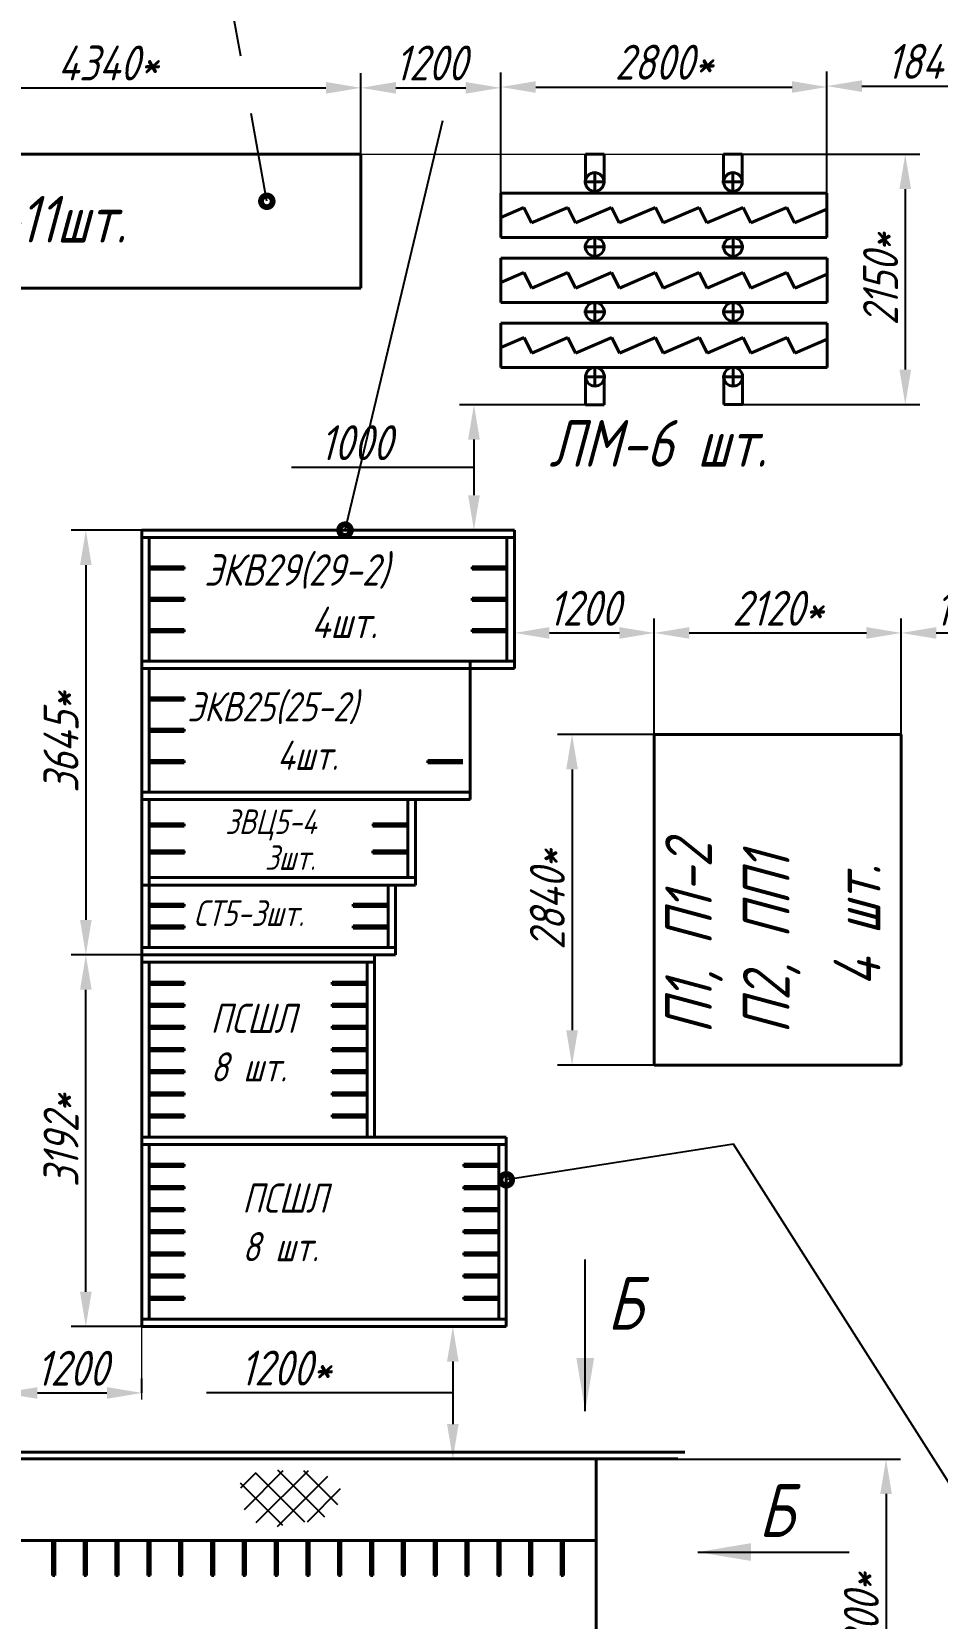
# Model space of a CAD drawing. Header units: millimetres. Extents: x -80926 to 207199, y -554506 to -32322.
# Drawn here: x 26458 to 34230, y -322371 to -308752 of the extents above; entities that cross this region are included whole.
import ezdxf

# ---------------------------------------------------------------- set-up
doc = ezdxf.new("R2010")
doc.units = ezdxf.units.MM
doc.layers.add('DIM', color=5, linetype='Continuous', lineweight=15)
doc.layers.add('KORP', color=200, linetype='Continuous', lineweight=40)
doc.styles.add('GOST 2.304', font='CS_Gost2304.shx', dxfattribs={"oblique": 15})
doc.dimstyles.new('GOST', dxfattribs={"dimscale": 0, "dimtxt": 3, "dimasz": 3, "dimexe": 1.25, "dimexo": 0, "dimtad": 1, "dimtoh": 1, "dimdec": 3, "dimtxsty": 'GOST 2.304', "dimcen": 5, "dimadec": 3, "dimazin": 2, "dimtfac": 0.75, "dimtdec": 4, "dimtmove": 1, "dimatfit": 3, "dimfxl": 0, "dimtolj": 1, "dimarcsym": 0})

# ---------------------------------------------------------------- blocks, each defined once
blk = doc.blocks.new('*D243')
at = {"layer": 'Defpoints', "color": 0}
for p in [(32003, -321004), (32003, -323804), (33790, -323804)]:
    blk.add_point(p, dxfattribs=at)
at = {"layer": 'DIM', "color": 0, "lineweight": -2}
for p, q in [((32003, -321004), (33915, -321004)), ((33790, -321304), (33790, -323504)), ((32003, -323804), (33915, -323804))]:
    blk.add_line(p, q, dxfattribs=at)
at = {"layer": 'DIM', "color": 0}
for points in [[(33740, -321304), (33840, -321304), (33790, -321004)], [(33740, -323504), (33840, -323504), (33790, -323804)]]:
    blk.add_solid(points, dxfattribs=at)
at = {"layer": 'DIM', "color": 0, "insert": (33578, -322404), "char_height": 300, "attachment_point": 5, "rotation": 90, "style": 'GOST 2.304'}
blk.add_mtext('\\A1;2800*', dxfattribs=at)
blk = doc.blocks.new('*D248')
at = {"layer": 'Defpoints', "color": 0, "ltscale": 100}
for p in [(29283, -309234), (24943, -309804), (29283, -309804)]:
    blk.add_point(p, dxfattribs=at)
at = {"layer": 'DIM', "color": 0, "lineweight": -2, "ltscale": 100}
for p, q in [((24943, -309804), (24943, -309109)), ((29283, -309804), (29283, -309109)), ((25243, -309234), (28983, -309234))]:
    blk.add_line(p, q, dxfattribs=at)
at = {"layer": 'DIM', "color": 0, "ltscale": 100}
for points in [[(25243, -309184), (25243, -309284), (24943, -309234)], [(28983, -309184), (28983, -309284), (29283, -309234)]]:
    blk.add_solid(points, dxfattribs=at)
at = {"layer": 'DIM', "color": 0, "ltscale": 100, "insert": (27113, -309021), "char_height": 300, "attachment_point": 5, "style": 'GOST 2.304'}
blk.add_mtext('\\A1;4340*', dxfattribs=at)
blk = doc.blocks.new('*D251')
at = {"layer": 'Defpoints', "color": 0, "ltscale": 100}
for p in [(30483, -309234), (29283, -309804), (30483, -310138)]:
    blk.add_point(p, dxfattribs=at)
at = {"layer": 'DIM', "color": 0, "lineweight": -2, "ltscale": 100}
for p, q in [((29283, -309804), (29283, -309109)), ((30483, -310138), (30483, -309109)), ((29583, -309234), (30183, -309234))]:
    blk.add_line(p, q, dxfattribs=at)
at = {"layer": 'DIM', "color": 0, "ltscale": 100}
for points in [[(29583, -309184), (29583, -309284), (29283, -309234)], [(30183, -309184), (30183, -309284), (30483, -309234)]]:
    blk.add_solid(points, dxfattribs=at)
at = {"layer": 'DIM', "color": 0, "ltscale": 100, "insert": (29883, -309021), "char_height": 300, "attachment_point": 5, "style": 'GOST 2.304'}
blk.add_mtext('\\A1;1200', dxfattribs=at)
blk = doc.blocks.new('*D252')
at = {"layer": 'Defpoints', "color": 0, "ltscale": 100}
for p in [(33283, -309227), (30483, -310138), (33283, -310138)]:
    blk.add_point(p, dxfattribs=at)
at = {"layer": 'DIM', "color": 0, "lineweight": -2, "ltscale": 100}
for p, q in [((30483, -310138), (30483, -309102)), ((33283, -310138), (33283, -309102)), ((30783, -309227), (32983, -309227))]:
    blk.add_line(p, q, dxfattribs=at)
at = {"layer": 'DIM', "color": 0, "ltscale": 100}
for points in [[(30783, -309177), (30783, -309277), (30483, -309227)], [(32983, -309177), (32983, -309277), (33283, -309227)]]:
    blk.add_solid(points, dxfattribs=at)
at = {"layer": 'DIM', "color": 0, "ltscale": 100, "insert": (31883, -309014), "char_height": 300, "attachment_point": 5, "style": 'GOST 2.304'}
blk.add_mtext('\\A1;2800*', dxfattribs=at)
blk = doc.blocks.new('*D259')
at = {"layer": 'Defpoints', "color": 0}
for p in [(26207, -319680), (27403, -320437), (27403, -320437)]:
    blk.add_point(p, dxfattribs=at)
at = {"layer": 'DIM', "color": 0, "lineweight": -2}
for p, q in [((26207, -319680), (26207, -320562)), ((26507, -320437), (27103, -320437)), ((27403, -320437), (27403, -320312))]:
    blk.add_line(p, q, dxfattribs=at)
at = {"layer": 'DIM', "color": 0}
for points in [[(26507, -320387), (26507, -320487), (26207, -320437)], [(27103, -320387), (27103, -320487), (27403, -320437)]]:
    blk.add_solid(points, dxfattribs=at)
at = {"layer": 'DIM', "color": 0, "insert": (26805, -320225), "char_height": 300, "attachment_point": 5, "style": 'GOST 2.304'}
blk.add_mtext('\\A1;1200', dxfattribs=at)
blk = doc.blocks.new('*D261')
at = {"layer": 'Defpoints', "color": 0, "ltscale": 100}
for p in [(31801, -313913), (30601, -314219), (31801, -314784)]:
    blk.add_point(p, dxfattribs=at)
at = {"layer": 'DIM', "color": 0, "lineweight": -2, "ltscale": 100}
for p, q in [((30601, -314219), (30601, -313788)), ((31801, -314784), (31801, -313788)), ((30901, -313913), (31501, -313913))]:
    blk.add_line(p, q, dxfattribs=at)
at = {"layer": 'DIM', "color": 0, "ltscale": 100}
for points in [[(30901, -313863), (30901, -313963), (30601, -313913)], [(31501, -313863), (31501, -313963), (31801, -313913)]]:
    blk.add_solid(points, dxfattribs=at)
at = {"layer": 'DIM', "color": 0, "ltscale": 100, "insert": (31201, -313701), "char_height": 300, "attachment_point": 5, "style": 'GOST 2.304'}
blk.add_mtext('\\A1;1200', dxfattribs=at)
blk = doc.blocks.new('*D262')
at = {"layer": 'Defpoints', "color": 0, "ltscale": 100}
for p in [(31212, -311954), (30253, -313031), (30601, -313031)]:
    blk.add_point(p, dxfattribs=at)
at = {"layer": 'DIM', "color": 0, "lineweight": -2, "ltscale": 100}
for p, q in [((31212, -311954), (30128, -311954)), ((30253, -312254), (30253, -312731)), ((29797, -312492), (28686, -312492)), ((30253, -312492), (29797, -312492)), ((30601, -313031), (30128, -313031))]:
    blk.add_line(p, q, dxfattribs=at)
at = {"layer": 'DIM', "color": 0, "ltscale": 100}
for points in [[(30203, -312254), (30303, -312254), (30253, -311954)], [(30203, -312731), (30303, -312731), (30253, -313031)]]:
    blk.add_solid(points, dxfattribs=at)
at = {"layer": 'DIM', "color": 0, "ltscale": 100, "insert": (29241, -312280), "char_height": 300, "attachment_point": 5, "style": 'GOST 2.304'}
blk.add_mtext('\\A1;1000', dxfattribs=at)
blk = doc.blocks.new('*D263')
at = {"layer": 'Defpoints', "color": 0, "ltscale": 100}
for p in [(32556, -309803), (32558, -311953), (33955, -311953)]:
    blk.add_point(p, dxfattribs=at)
at = {"layer": 'DIM', "color": 0, "lineweight": -2, "ltscale": 100}
for p, q in [((32556, -309803), (34080, -309803)), ((33955, -310103), (33955, -311653)), ((32558, -311953), (34080, -311953))]:
    blk.add_line(p, q, dxfattribs=at)
at = {"layer": 'DIM', "color": 0, "ltscale": 100}
for points in [[(33905, -310103), (34005, -310103), (33955, -309803)], [(33905, -311653), (34005, -311653), (33955, -311953)]]:
    blk.add_solid(points, dxfattribs=at)
at = {"layer": 'DIM', "color": 0, "ltscale": 100, "insert": (33743, -310878), "char_height": 300, "attachment_point": 5, "rotation": 90, "style": 'GOST 2.304'}
blk.add_mtext('\\A1;2150*', dxfattribs=at)
blk = doc.blocks.new('*D264')
at = {"layer": 'Defpoints', "color": 0, "ltscale": 100}
for p in [(35121, -309219), (33283, -310138), (35121, -310254)]:
    blk.add_point(p, dxfattribs=at)
at = {"layer": 'DIM', "color": 0, "lineweight": -2, "ltscale": 100}
for p, q in [((33283, -310138), (33283, -309094)), ((35121, -310254), (35121, -309094)), ((33583, -309219), (34821, -309219))]:
    blk.add_line(p, q, dxfattribs=at)
at = {"layer": 'DIM', "color": 0, "ltscale": 100}
for points in [[(33583, -309169), (33583, -309269), (33283, -309219)], [(34821, -309169), (34821, -309269), (35121, -309219)]]:
    blk.add_solid(points, dxfattribs=at)
at = {"layer": 'DIM', "color": 0, "ltscale": 100, "insert": (34202, -309007), "char_height": 300, "attachment_point": 5, "style": 'GOST 2.304'}
blk.add_mtext('\\A1;1840*', dxfattribs=at)
blk = doc.blocks.new('*D265')
at = {"layer": 'Defpoints', "color": 0, "ltscale": 100}
for p in [(35121, -313913), (35121, -314724), (33921, -314784)]:
    blk.add_point(p, dxfattribs=at)
at = {"layer": 'DIM', "color": 0, "lineweight": -2, "ltscale": 100}
for p, q in [((33921, -314784), (33921, -313788)), ((35121, -314724), (35121, -313788)), ((34221, -313913), (34821, -313913))]:
    blk.add_line(p, q, dxfattribs=at)
at = {"layer": 'DIM', "color": 0, "ltscale": 100}
for points in [[(34221, -313863), (34221, -313963), (33921, -313913)], [(34821, -313863), (34821, -313963), (35121, -313913)]]:
    blk.add_solid(points, dxfattribs=at)
at = {"layer": 'DIM', "color": 0, "ltscale": 100, "insert": (34521, -313701), "char_height": 300, "attachment_point": 5, "style": 'GOST 2.304'}
blk.add_mtext('\\A1;1200', dxfattribs=at)
blk = doc.blocks.new('*D292')
at = {"layer": 'Defpoints', "color": 0, "ltscale": 100}
for p in [(33921, -313913), (31801, -314784), (33921, -314784)]:
    blk.add_point(p, dxfattribs=at)
at = {"layer": 'DIM', "color": 0, "lineweight": -2, "ltscale": 100}
for p, q in [((31801, -314784), (31801, -313788)), ((33921, -314784), (33921, -313788)), ((32101, -313913), (33621, -313913))]:
    blk.add_line(p, q, dxfattribs=at)
at = {"layer": 'DIM', "color": 0, "ltscale": 100}
for points in [[(32101, -313863), (32101, -313963), (31801, -313913)], [(33621, -313863), (33621, -313963), (33921, -313913)]]:
    blk.add_solid(points, dxfattribs=at)
at = {"layer": 'DIM', "color": 0, "ltscale": 100, "insert": (32861, -313701), "char_height": 300, "attachment_point": 5, "style": 'GOST 2.304'}
blk.add_mtext('\\A1;2120*', dxfattribs=at)
blk = doc.blocks.new('*D295')
at = {"layer": 'Defpoints', "color": 0, "ltscale": 100}
for p in [(31801, -314784), (31095, -317624), (31801, -317624)]:
    blk.add_point(p, dxfattribs=at)
at = {"layer": 'DIM', "color": 0, "lineweight": -2, "ltscale": 100}
for p, q in [((31801, -314784), (30970, -314784)), ((31095, -315084), (31095, -317324)), ((31801, -317624), (30970, -317624))]:
    blk.add_line(p, q, dxfattribs=at)
at = {"layer": 'DIM', "color": 0, "ltscale": 100}
for points in [[(31045, -315084), (31145, -315084), (31095, -314784)], [(31045, -317324), (31145, -317324), (31095, -317624)]]:
    blk.add_solid(points, dxfattribs=at)
at = {"layer": 'DIM', "color": 0, "ltscale": 100, "insert": (30883, -316204), "char_height": 300, "attachment_point": 5, "rotation": 90, "style": 'GOST 2.304'}
blk.add_mtext('\\A1;2840*', dxfattribs=at)
blk = doc.blocks.new('*D297')
at = {"layer": 'Defpoints', "color": 0}
for p in [(27403, -313031), (26922, -316676), (27403, -316676)]:
    blk.add_point(p, dxfattribs=at)
at = {"layer": 'DIM', "color": 0, "lineweight": -2}
for p, q in [((27403, -313031), (26797, -313031)), ((26922, -313331), (26922, -316376)), ((27403, -316676), (26797, -316676))]:
    blk.add_line(p, q, dxfattribs=at)
at = {"layer": 'DIM', "color": 0}
for points in [[(26872, -313331), (26972, -313331), (26922, -313031)], [(26872, -316376), (26972, -316376), (26922, -316676)]]:
    blk.add_solid(points, dxfattribs=at)
at = {"layer": 'DIM', "color": 0, "insert": (26709, -314853), "char_height": 300, "attachment_point": 5, "rotation": 90, "style": 'GOST 2.304'}
blk.add_mtext('\\A1;3645*', dxfattribs=at)
blk = doc.blocks.new('*D298')
at = {"layer": 'Defpoints', "color": 0}
for p in [(26922, -316676), (27403, -316676), (27403, -319868)]:
    blk.add_point(p, dxfattribs=at)
at = {"layer": 'DIM', "color": 0, "lineweight": -2}
for p, q in [((27403, -316676), (26797, -316676)), ((26922, -319568), (26922, -316976)), ((27403, -319868), (26797, -319868))]:
    blk.add_line(p, q, dxfattribs=at)
at = {"layer": 'DIM', "color": 0}
for points in [[(26872, -316976), (26972, -316976), (26922, -316676)], [(26872, -319568), (26972, -319568), (26922, -319868)]]:
    blk.add_solid(points, dxfattribs=at)
at = {"layer": 'DIM', "color": 0, "insert": (26709, -318272), "char_height": 300, "attachment_point": 5, "rotation": 90, "style": 'GOST 2.304'}
blk.add_mtext('\\A1;3192*', dxfattribs=at)
blk = doc.blocks.new('*D299')
at = {"layer": 'Defpoints', "color": 0}
for p in [(30072, -319868), (30072, -321004), (30072, -321004)]:
    blk.add_point(p, dxfattribs=at)
at = {"layer": 'DIM', "color": 0, "lineweight": -2}
for p, q in [((30072, -319868), (29947, -319868)), ((30072, -320168), (30072, -320704)), ((29316, -320436), (27959, -320436)), ((30072, -320436), (29316, -320436)), ((30072, -321004), (29947, -321004))]:
    blk.add_line(p, q, dxfattribs=at)
at = {"layer": 'DIM', "color": 0}
for points in [[(30022, -320168), (30122, -320168), (30072, -319868)], [(30022, -320704), (30122, -320704), (30072, -321004)]]:
    blk.add_solid(points, dxfattribs=at)
at = {"layer": 'DIM', "color": 0, "insert": (28637, -320223), "char_height": 300, "attachment_point": 5, "style": 'GOST 2.304'}
blk.add_mtext('\\A1;1200*', dxfattribs=at)

msp = doc.modelspace()

# ---------------------------------------------------------------- hatches: boundary and pattern name
at = {"ltscale": 100}
h = msp.add_hatch(dxfattribs=at)
h.set_pattern_fill('ANSI37', color=256, scale=48, angle=90, style=0)
h.set_pattern_definition([(135, (-293724.15, -341060.86), (-107.76307, -107.76307), []), (225, (-293724.15, -341060.86), (107.76307, -107.76307), [])])
h.paths.add_polyline_path([(28255.4202, -321318.0046), (28255.2736, -321308.2849), (28255.1211, -321298.5636), (28254.9205, -321288.8319), (28254.6295, -321279.0808), (28254.2058, -321269.3016), (28253.607, -321259.4851), (28252.7968, -321249.6236), (28251.8682, -321239.7307), (28251.0431, -321229.8414), (28250.5488, -321219.9918), (28250.6128, -321210.218), (28251.4622, -321200.5559), (28253.3245, -321191.0416), (28256.4014, -321181.7186), (28260.6779, -321172.6958), (28266.0295, -321164.1145), (28272.331, -321156.1164), (28279.4572, -321148.8433), (28287.2829, -321142.4367), (28295.6828, -321137.0385), (28304.5319, -321132.7887), (28313.7249, -321129.696), (28323.1911, -321127.5395), (28332.8629, -321126.0753), (28342.6729, -321125.0597), (28352.5538, -321124.2487), (28362.4384, -321123.399), (28372.2807, -321122.3496), (28382.0794, -321121.1088), (28391.8384, -321119.7059), (28401.5619, -321118.1705), (28411.2538, -321116.5318), (28420.9181, -321114.8192), (28430.559, -321113.0622), (28440.1803, -321111.2901), (28449.7861, -321109.5323), (28459.3806, -321107.8182), (28468.9675, -321106.1771), (28478.5511, -321104.6385), (28488.1354, -321103.2317), (28497.7243, -321101.9861), (28507.3218, -321100.9311), (28516.9321, -321100.096), (28526.5591, -321099.5102), (28536.2054, -321099.1867), (28545.8705, -321099.1011), (28555.5535, -321099.2243), (28565.2533, -321099.5271), (28574.969, -321099.98), (28584.6996, -321100.5539), (28594.4441, -321101.2194), (28604.2016, -321101.9474), (28613.971, -321102.7085), (28623.7514, -321103.4735), (28633.5418, -321104.2131), (28643.3412, -321104.898), (28653.1487, -321105.499), (28662.9633, -321105.9868), (28672.7839, -321106.3321), (28682.6097, -321106.5061), (28692.4391, -321106.5025), (28702.2698, -321106.3456), (28712.0994, -321106.0621), (28721.9256, -321105.6784), (28731.7461, -321105.2213), (28741.5585, -321104.7173), (28751.3604, -321104.193), (28761.1497, -321103.6751), (28770.9238, -321103.1901), (28780.6805, -321102.7646), (28790.4175, -321102.4254), (28800.1323, -321102.1988), (28809.8226, -321102.1116), (28819.4861, -321102.1904), (28829.1205, -321102.4617), (28838.7235, -321102.9522), (28848.293, -321103.6856), (28857.8298, -321104.6686), (28867.3356, -321105.9016), (28876.812, -321107.3851), (28886.2607, -321109.1195), (28895.6833, -321111.1052), (28905.0814, -321113.3427), (28914.4567, -321115.8325), (28923.8109, -321118.575), (28933.1456, -321121.5705), (28942.4624, -321124.8196), (28951.7631, -321128.3228), (28961.0492, -321132.0803), (28970.3224, -321136.0928), (28979.5843, -321140.3606), (28988.8367, -321144.8841), (28998.0804, -321149.6639), (29007.2952, -321154.6995), (29016.4346, -321159.9897), (29025.4505, -321165.5332), (29034.2949, -321171.3287), (29042.9195, -321177.3749), (29051.2764, -321183.6706), (29059.3175, -321190.2143), (29066.9946, -321197.0048), (29074.2598, -321204.0409), (29081.0649, -321211.3211), (29087.3618, -321218.8442), (29093.1025, -321226.6089), (29098.2389, -321234.6139), (29102.7229, -321242.8579), (29106.5064, -321251.3396), (29109.5413, -321260.0577), (29111.7818, -321269.01), (29113.2257, -321278.1788), (29113.911, -321287.5315), (29113.877, -321297.0354), (29113.1631, -321306.6576), (29111.8086, -321316.3651), (29109.853, -321326.1251), (29107.3357, -321335.9047), (29104.296, -321345.671), (29100.7733, -321355.3911), (29096.807, -321365.0321), (29092.4365, -321374.5612), (29087.7012, -321383.9454), (29082.6404, -321393.1519), (29077.293, -321402.1481), (29071.6835, -321410.9139), (29065.821, -321419.4417), (29059.7139, -321427.725), (29053.3706, -321435.7569), (29046.7993, -321443.5309), (29040.0084, -321451.0402), (29033.0062, -321458.2781), (29025.8012, -321465.2379), (29018.4016, -321471.9129), (29010.8158, -321478.2965), (29003.0521, -321484.3818), (28995.1188, -321490.1623), (28987.0244, -321495.6312), (28978.7772, -321500.7817), (28970.3854, -321505.6074), (28961.8574, -321510.1013), (28953.2017, -321514.2568), (28944.4265, -321518.0673), (28935.5401, -321521.5259), (28926.5503, -321524.6321), (28917.4628, -321527.4058), (28908.2826, -321529.872), (28899.0149, -321532.0554), (28889.6648, -321533.9809), (28880.2375, -321535.6733), (28870.738, -321537.1572), (28861.1716, -321538.4577), (28851.5433, -321539.5994), (28841.8583, -321540.6071), (28832.1218, -321541.5057), (28822.3388, -321542.32), (28812.5145, -321543.0747), (28802.6541, -321543.7948), (28792.7626, -321544.5048), (28782.8452, -321545.2298), (28772.9071, -321545.9945), (28762.9534, -321546.8236), (28752.9891, -321547.742), (28743.0195, -321548.7745), (28733.0497, -321549.9459), (28723.0848, -321551.2809), (28713.1299, -321552.8041), (28703.1885, -321554.5206), (28693.2614, -321556.4063), (28683.3492, -321558.4352), (28673.4527, -321560.581), (28663.5726, -321562.8175), (28653.7094, -321565.1185), (28643.864, -321567.4578), (28634.0369, -321569.8092), (28624.2288, -321572.1464), (28614.4405, -321574.4433), (28604.6725, -321576.6735), (28594.9256, -321578.811), (28585.2005, -321580.8295), (28575.4977, -321582.7028), (28565.818, -321584.4046), (28556.1621, -321585.9089), (28546.5307, -321587.1892), (28536.9243, -321588.2195), (28527.3438, -321588.9735), (28517.7896, -321589.425), (28508.2627, -321589.5478), (28498.7635, -321589.3157), (28489.2929, -321588.7025), (28479.8513, -321587.6819), (28470.4397, -321586.2277), (28461.0585, -321584.3138), (28451.7088, -321581.9147), (28442.3982, -321579.0248), (28433.1415, -321575.6601), (28423.954, -321571.8372), (28414.8508, -321567.5732), (28405.847, -321562.8848), (28396.958, -321557.789), (28388.1989, -321552.3025), (28379.5849, -321546.4422), (28371.1311, -321540.2249), (28362.8528, -321533.6676), (28354.7651, -321526.787), (28346.8833, -321519.6001), (28339.2225, -321512.1237), (28331.7979, -321504.3745), (28324.6248, -321496.3696), (28317.7182, -321488.1257), (28311.0934, -321479.6596), (28304.7656, -321470.9883), (28298.7499, -321462.1286), (28293.0617, -321453.0973), (28287.7159, -321443.9114), (28282.7279, -321434.5875), (28278.1128, -321425.1427), (28273.8859, -321415.5938), (28270.0622, -321405.9575), (28266.6571, -321396.2508), (28263.6856, -321386.4905), (28261.163, -321376.6935), (28259.1045, -321366.8766), (28257.5252, -321357.0566), (28256.4404, -321347.2505), (28255.8652, -321337.4751), (28255.6033, -321327.7317)])

# ---------------------------------------------------------------- linework, layer by layer
at = {"color": 1, "linetype": 'Continuous', "lineweight": 25, "ltscale": 100}
for p, q in [((28251.2792, -308962.187), (27693.4528, -305860.658)), ((28475.3126, -310207.8182), (28339.8322, -309454.5441)), ((29146.5539, -313030.9469), (29987.2983, -309513.4113)), ((32482.147, -318301.5505), (30530.6579, -318607.4323)), ((37439.7768, -326106.098), (32482.147, -318301.5505))]:
    msp.add_line(p, q, dxfattribs=at)
at = {"color": 1, "linetype": 'Continuous', "lineweight": 25, "ltscale": 50}
for p, q in [((31208.3696, -320592.675), (31208.3696, -319292.675)), ((32174.7549, -321802.845), (33474.7549, -321802.845))]:
    msp.add_line(p, q, dxfattribs=at)
at = {"color": 1, "linetype": 'Continuous', "lineweight": 25, "ltscale": 100, "const_width": 100}
for points in [[(28500.3126, -310207.8182, 1), (28450.3126, -310207.8182, 1)], [(29171.5539, -313030.9469, 1), (29121.5539, -313030.9469, 1)], [(30555.6579, -318607.4323, 1), (30505.6579, -318607.4323, 1)]]:
    msp.add_lwpolyline(points, format="xyb", close=True, dxfattribs=at)
msp.add_open_spline([(-6391.6721, -304103.9469), (-6539.0869, -304510.5237), (-7593.8484, -311447.1481), (-8990.4567, -314571.8286), (-8967.2601, -329031.0901), (2645.5737, -330696.4969), (16923.3895, -329264.1046), (34735.8984, -329998.1005), (50856.0059, -329836.9321), (72116.3727, -329355.3163), (82007.7686, -330752.1078), (82599.1026, -321086.1843), (82921.1958, -313174.5372), (83700.5195, -306761.4353), (83438.3072, -302457.8576), (81910.1969, -302749.5348), (80198.5862, -302557.446), (79191.758, -302246.4466)], degree=3, knots=[801.6625174448, 801.6625174448, 801.6625174448, 801.6625174448, 2111.8071712127, 11138.3698301209, 23394.6988272199, 31668.3245429155, 50102.1857783468, 67549.1935370648, 85138.7487895182, 97029.3574073722, 117856.6013994624, 126232.1472898463, 136100.3298398128, 142525.9250569345, 147083.6997114652, 148988.7913002833, 149566.3012723248, 149566.3012723248, 149566.3012723248, 149566.3012723248])
at = {"color": 1, "linetype": 'Continuous', "lineweight": 25, "ltscale": 50}
for points in [[(31208.3696, -320592.675), (31132.1146, -320136.9923), (31284.6246, -320136.9923)], [(32174.7549, -321802.845), (32630.4376, -321726.59), (32630.4376, -321879.1)]]:
    msp.add_solid(points, dxfattribs=at)
at = {"layer": 'DIM', "ltscale": 100}
for p, q in [((29282.6579, -309803.9469), (31209.4129, -309803.9469)), ((31369.4129, -309803.9469), (32395.9029, -309803.9469))]:
    msp.add_line(p, q, dxfattribs=at)
at = {"layer": 'DIM'}
msp.add_line((27402.6579, -320493.0264), (27402.6579, -319867.9469), dxfattribs=at)
at = {"layer": 'KORP'}
for p, q in [((29282.6579, -309803.9469), (24942.6579, -309803.9469)), ((29282.6579, -309803.9469), (29282.6579, -310953.9469)), ((31369.4129, -309803.9469), (31209.4129, -309803.9469)), ((31209.4129, -310041.8347), (31209.4129, -309803.9469)), ((31369.4129, -310041.8347), (31369.4129, -309803.9469)), ((32555.9029, -309803.0577), (32395.9029, -309803.0577)), ((32395.9029, -310041.8347), (32395.9029, -309803.0577)), ((32555.9029, -310041.8347), (32555.9029, -309803.0577)), ((31289.4129, -310130.1865), (31289.4129, -309951.7048)), ((32475.9029, -310130.1865), (32475.9029, -309951.7048)), ((31196.049, -310040.9456), (31382.7767, -310040.9456)), ((32567.729, -310040.9456), (32381.0013, -310040.9456)), ((30482.6579, -310517.8347), (30482.6579, -310137.8347)), ((30482.6579, -310137.8347), (33282.6579, -310137.8347)), ((33282.6579, -310137.8347), (33282.6579, -310517.8347)), ((30482.6579, -310346.6188), (30681.2128, -310261.8347)), ((30681.2128, -310261.8347), (30748.2975, -310393.8347)), ((30748.2975, -310393.8347), (31057.4269, -310261.8347)), ((31057.4269, -310261.8347), (31124.5115, -310393.8347)), ((31124.5115, -310393.8347), (31433.6409, -310261.8347)), ((31433.6409, -310261.8347), (31500.7255, -310393.8347)), ((31500.7255, -310393.8347), (31809.8549, -310261.8347)), ((31809.8549, -310261.8347), (31876.9395, -310393.8347)), ((31876.9395, -310393.8347), (32186.0689, -310261.8347)), ((32186.0689, -310261.8347), (32253.1536, -310393.8347)), ((32253.1536, -310393.8347), (32562.283, -310261.8347)), ((32562.283, -310261.8347), (32629.3676, -310393.8347)), ((32629.3676, -310393.8347), (32938.497, -310261.8347)), ((32938.497, -310261.8347), (33005.5816, -310393.8347)), ((33005.5816, -310393.8347), (33282.6579, -310275.5216)), ((33282.6579, -310517.8347), (30482.6579, -310517.8347)), ((31196.8179, -310598.7239), (31383.5456, -310598.7239)), ((31290.1817, -310687.9647), (31290.1817, -310509.483)), ((32568.4979, -310598.7239), (32381.7701, -310598.7239)), ((32476.6717, -310687.9647), (32476.6717, -310509.483)), ((30483.4267, -311076.5021), (30483.4267, -310696.5021)), ((30483.4267, -310696.5021), (33283.4267, -310696.5021)), ((33283.4267, -310696.5021), (33283.4267, -311076.5021)), ((30483.4267, -310905.2862), (30681.9817, -310820.5021)), ((30681.9817, -310820.5021), (30749.0663, -310952.5021)), ((30749.0663, -310952.5021), (31058.1957, -310820.5021)), ((31058.1957, -310820.5021), (31125.2803, -310952.5021)), ((31125.2803, -310952.5021), (31434.4097, -310820.5021)), ((31434.4097, -310820.5021), (31501.4944, -310952.5021)), ((31501.4944, -310952.5021), (31810.6238, -310820.5021)), ((31810.6238, -310820.5021), (31877.7084, -310952.5021)), ((31877.7084, -310952.5021), (32186.8378, -310820.5021)), ((32186.8378, -310820.5021), (32253.9224, -310952.5021)), ((32253.9224, -310952.5021), (32563.0518, -310820.5021)), ((32563.0518, -310820.5021), (32630.1364, -310952.5021)), ((32630.1364, -310952.5021), (32939.2658, -310820.5021)), ((32939.2658, -310820.5021), (33006.3505, -310952.5021)), ((33006.3505, -310952.5021), (33283.4267, -310834.189)), ((29282.6579, -310953.9469), (24942.6579, -310953.9469)), ((33283.4267, -311076.5021), (30483.4267, -311076.5021)), ((31197.5867, -311156.5021), (31384.3144, -311156.5021)), ((31290.9506, -311245.743), (31290.9506, -311067.2613)), ((32569.2667, -311156.5021), (32382.539, -311156.5021)), ((32477.4406, -311245.743), (32477.4406, -311067.2613)), ((30484.1956, -311634.2804), (30484.1956, -311254.2804)), ((30484.1956, -311254.2804), (33284.1956, -311254.2804)), ((33284.1956, -311254.2804), (33284.1956, -311634.2804)), ((30484.1956, -311463.0645), (30682.7505, -311378.2804)), ((30682.7505, -311378.2804), (30749.8352, -311510.2804)), ((30749.8352, -311510.2804), (31058.9646, -311378.2804)), ((31058.9646, -311378.2804), (31126.0492, -311510.2804)), ((31126.0492, -311510.2804), (31435.1786, -311378.2804)), ((31435.1786, -311378.2804), (31502.2632, -311510.2804)), ((31502.2632, -311510.2804), (31811.3926, -311378.2804)), ((31811.3926, -311378.2804), (31878.4772, -311510.2804)), ((31878.4772, -311510.2804), (32187.6066, -311378.2804)), ((32187.6066, -311378.2804), (32254.6913, -311510.2804)), ((32254.6913, -311510.2804), (32563.8207, -311378.2804)), ((32563.8207, -311378.2804), (32630.9053, -311510.2804)), ((32630.9053, -311510.2804), (32940.0347, -311378.2804)), ((32940.0347, -311378.2804), (33007.1193, -311510.2804)), ((33007.1193, -311510.2804), (33284.1956, -311391.9673)), ((33284.1956, -311634.2804), (30484.1956, -311634.2804)), ((31198.3556, -311713.3913), (31385.0833, -311713.3913)), ((31211.7194, -311953.9469), (31211.7194, -311714.2804)), ((31291.7194, -311802.6321), (31291.7194, -311624.1504)), ((31371.7145, -311953.9469), (31371.7194, -311714.2821)), ((32570.0356, -311713.3913), (32383.3078, -311713.3913)), ((32398.2094, -311714.2804), (32398.2094, -311953.0577)), ((32478.2094, -311802.6321), (32478.2094, -311624.1504)), ((32558.2045, -311713.3913), (32558.2045, -311953.0577)), ((31371.7145, -311953.9469), (31211.7194, -311953.9469)), ((32558.2045, -311953.0577), (32398.2094, -311953.0577)), ((30220.6579, -313030.9469), (27402.6579, -313030.9469)), ((27402.6579, -313030.9469), (27402.6579, -314218.9469)), ((30600.6579, -313030.9469), (27402.6579, -313030.9469)), ((30600.6579, -313030.9469), (30600.6579, -314218.9469)), ((30220.6579, -313094.9469), (27402.6579, -313094.9469)), ((30600.6579, -313094.9469), (27402.6579, -313094.9469)), ((27466.6579, -313094.9469), (27466.6579, -314154.9469)), ((30536.6579, -313094.9469), (30536.6579, -314154.9469)), ((27766.6579, -313344.9469), (27466.6579, -313344.9469)), ((27766.6579, -313364.9469), (27466.6579, -313364.9469)), ((27766.0548, -313344.9469), (27766.0548, -313364.9469)), ((30236.6579, -313344.9469), (30536.6579, -313344.9469)), ((30236.6579, -313364.9469), (30536.6579, -313364.9469)), ((30237.2609, -313344.9469), (30237.2609, -313364.9469)), ((27766.6579, -313614.9469), (27466.6579, -313614.9469)), ((27766.6579, -313634.9469), (27466.6579, -313634.9469)), ((27766.0548, -313614.9469), (27766.0548, -313634.9469)), ((30236.6579, -313614.9469), (30536.6579, -313614.9469)), ((30236.6579, -313634.9469), (30536.6579, -313634.9469)), ((30237.2609, -313614.9469), (30237.2609, -313634.9469)), ((27766.6579, -313884.9469), (27466.6579, -313884.9469)), ((27766.6579, -313904.9469), (27466.6579, -313904.9469)), ((27766.0548, -313884.9469), (27766.0548, -313904.9469)), ((30236.6579, -313884.9469), (30536.6579, -313884.9469)), ((30236.6579, -313904.9469), (30536.6579, -313904.9469)), ((30237.2609, -313884.9469), (30237.2609, -313904.9469)), ((30600.6579, -314154.9469), (27402.6579, -314154.9469)), ((27402.6579, -314154.9469), (30530.6579, -314154.9469)), ((27402.6579, -314154.9469), (29770.6579, -314154.9469)), ((27402.6579, -314154.9469), (27402.6579, -315342.9469)), ((30220.6579, -314154.9469), (27402.6579, -314154.9469)), ((30220.6579, -314154.9469), (30220.6579, -315342.9469)), ((30600.6579, -314218.9469), (27402.6579, -314218.9469)), ((27402.6579, -314218.9469), (30530.6579, -314218.9469)), ((30220.6579, -314218.9469), (27402.6579, -314218.9469)), ((27466.6579, -314218.9469), (27466.6579, -315278.9469)), ((27766.6579, -314468.9469), (27466.6579, -314468.9469)), ((27766.6579, -314488.9469), (27466.6579, -314488.9469)), ((27766.0548, -314468.9469), (27766.0548, -314488.9469)), ((27766.6579, -314738.9469), (27466.6579, -314738.9469)), ((27766.6579, -314758.9469), (27466.6579, -314758.9469)), ((27766.0548, -314738.9469), (27766.0548, -314758.9469)), ((33920.6579, -314783.9469), (31800.6579, -314783.9469)), ((31800.6579, -317623.9469), (31800.6579, -314783.9469)), ((33920.6579, -317623.9469), (33920.6579, -314783.9469)), ((27766.6579, -315008.9469), (27466.6579, -315008.9469)), ((27766.6579, -315028.9469), (27466.6579, -315028.9469)), ((27766.0548, -315008.9469), (27766.0548, -315028.9469)), ((29856.6579, -315008.9469), (30156.6579, -315008.9469)), ((29856.6579, -315028.9469), (30156.6579, -315028.9469)), ((29857.2609, -315008.9469), (29857.2609, -315028.9469)), ((27402.6579, -315278.9469), (27402.6579, -316076.9469)), ((30220.6579, -315278.9469), (27402.6579, -315278.9469)), ((30220.6579, -315342.9469), (27402.6579, -315342.9469)), ((27466.6579, -315342.9469), (27466.6579, -316076.9469)), ((29686.6579, -315342.9469), (29686.6579, -316012.9469)), ((29750.6579, -315342.9469), (29750.6579, -316076.9469)), ((27767.2609, -315552.9469), (27467.2609, -315552.9469)), ((27767.2609, -315572.9469), (27467.2609, -315572.9469)), ((27766.6579, -315552.9469), (27766.6579, -315572.9469)), ((29386.0548, -315552.9469), (29686.0548, -315552.9469)), ((29386.0548, -315572.9469), (29686.0548, -315572.9469)), ((29386.6579, -315552.9469), (29386.6579, -315572.9469)), ((27767.8639, -315782.9469), (27467.8639, -315782.9469)), ((27767.8639, -315802.9469), (27467.8639, -315802.9469)), ((27767.2609, -315782.9469), (27767.2609, -315802.9469)), ((29385.4518, -315782.9469), (29685.4518, -315782.9469)), ((29385.4518, -315802.9469), (29685.4518, -315802.9469)), ((29386.0548, -315782.9469), (29386.0548, -315802.9469)), ((27402.6579, -316012.9469), (27402.6579, -316675.9469)), ((29750.6579, -316076.9469), (27402.6579, -316076.9469)), ((27466.6579, -316076.9469), (27466.6579, -316611.9469)), ((29400.6579, -316076.9469), (27466.6579, -316076.9469)), ((29750.6579, -316012.9469), (27467.2609, -316012.9469)), ((29516.6579, -316076.9469), (29516.6579, -316611.9469)), ((29516.6579, -316076.9469), (29516.6579, -316611.9469)), ((29580.6579, -316076.9469), (29580.6579, -316675.9469)), ((27766.6579, -316241.9469), (27466.6579, -316241.9469)), ((27766.6579, -316261.9469), (27466.6579, -316261.9469)), ((27766.0548, -316241.9469), (27766.0548, -316261.9469)), ((29216.6579, -316241.9469), (29516.6579, -316241.9469)), ((29216.6579, -316261.9469), (29516.6579, -316261.9469)), ((29217.2609, -316241.9469), (29217.2609, -316261.9469)), ((27766.6579, -316426.9469), (27466.6579, -316426.9469)), ((27766.6579, -316446.9469), (27466.6579, -316446.9469)), ((27766.0548, -316426.9469), (27766.0548, -316446.9469)), ((29216.6579, -316426.9469), (29516.6579, -316426.9469)), ((29216.6579, -316446.9469), (29516.6579, -316446.9469)), ((29217.2609, -316426.9469), (29217.2609, -316446.9469)), ((29580.6579, -316611.9469), (27402.6579, -316611.9469)), ((27402.6579, -316675.9469), (27402.6579, -318303.9469)), ((29580.6579, -316675.9469), (27402.6579, -316675.9469)), ((27402.6579, -316739.9469), (29400.6579, -316739.9469)), ((27466.6579, -316739.9469), (27466.6579, -318239.9469)), ((29336.6579, -316739.9469), (29336.6579, -318239.9469)), ((29400.6579, -316675.9469), (29400.6579, -318239.9469)), ((27466.6579, -316909.9469), (27766.6579, -316909.9469)), ((27767.2609, -316929.9469), (27467.2609, -316929.9469)), ((27766.6579, -316909.9469), (27766.6579, -316929.9469)), ((29036.0548, -316929.9469), (29336.0548, -316929.9469)), ((29336.6579, -316909.9469), (29036.6579, -316909.9469)), ((29036.6579, -316909.9469), (29036.6579, -316929.9469)), ((27767.2609, -317099.9469), (27467.2609, -317099.9469)), ((27767.2609, -317119.9469), (27467.2609, -317119.9469)), ((27766.6579, -317099.9469), (27766.6579, -317119.9469)), ((29036.0548, -317099.9469), (29336.0548, -317099.9469)), ((29036.0548, -317119.9469), (29336.0548, -317119.9469)), ((29036.6579, -317099.9469), (29036.6579, -317119.9469)), ((27767.2609, -317289.9469), (27467.2609, -317289.9469)), ((27767.2609, -317309.9469), (27467.2609, -317309.9469)), ((27766.6579, -317289.9469), (27766.6579, -317309.9469)), ((29036.0548, -317289.9469), (29336.0548, -317289.9469)), ((29036.0548, -317309.9469), (29336.0548, -317309.9469)), ((29036.6579, -317289.9469), (29036.6579, -317309.9469)), ((27767.2609, -317479.9469), (27467.2609, -317479.9469)), ((27767.2609, -317499.9469), (27467.2609, -317499.9469)), ((27766.6579, -317479.9469), (27766.6579, -317499.9469)), ((29036.0548, -317479.9469), (29336.0548, -317479.9469)), ((29036.0548, -317499.9469), (29336.0548, -317499.9469)), ((29036.6579, -317479.9469), (29036.6579, -317499.9469)), ((27767.2609, -317669.9469), (27467.2609, -317669.9469)), ((27767.2609, -317689.9469), (27467.2609, -317689.9469)), ((27766.6579, -317669.9469), (27766.6579, -317689.9469)), ((29036.0548, -317669.9469), (29336.0548, -317669.9469)), ((29036.0548, -317689.9469), (29336.0548, -317689.9469)), ((29036.6579, -317669.9469), (29036.6579, -317689.9469)), ((33920.6579, -317623.9469), (31800.6579, -317623.9469)), ((27767.2609, -317859.9469), (27467.2609, -317859.9469)), ((27767.2609, -317879.9469), (27467.2609, -317879.9469)), ((27766.6579, -317859.9469), (27766.6579, -317879.9469)), ((29036.0548, -317859.9469), (29336.0548, -317859.9469)), ((29036.0548, -317879.9469), (29336.0548, -317879.9469)), ((29036.6579, -317859.9469), (29036.6579, -317879.9469)), ((27767.2609, -318049.9469), (27467.2609, -318049.9469)), ((27767.2609, -318069.9469), (27467.2609, -318069.9469)), ((27766.6579, -318049.9469), (27766.6579, -318069.9469)), ((29036.0548, -318049.9469), (29336.0548, -318049.9469)), ((29036.0548, -318069.9469), (29336.0548, -318069.9469)), ((29036.6579, -318049.9469), (29036.6579, -318069.9469)), ((29400.6579, -318239.9469), (27402.6579, -318239.9469)), ((29080.6579, -318239.9469), (27402.6579, -318239.9469)), ((30530.6579, -318239.9469), (27402.6579, -318239.9469)), ((27402.6579, -318239.9469), (27402.6579, -319867.9469)), ((27402.6579, -318239.9469), (30530.6579, -318239.9469)), ((30530.6579, -318239.9469), (30530.6579, -319867.9469)), ((29400.6579, -318303.9469), (27402.6579, -318303.9469)), ((29080.6579, -318303.9469), (27402.6579, -318303.9469)), ((30530.6579, -318303.9469), (27402.6579, -318303.9469)), ((27402.6579, -318303.9469), (30530.6579, -318303.9469)), ((27466.6579, -318303.9469), (27466.6579, -319803.9469)), ((30466.6579, -318303.9469), (30466.6579, -319803.9469)), ((27466.6579, -318473.9469), (27766.6579, -318473.9469)), ((27767.2609, -318493.9469), (27467.2609, -318493.9469)), ((27766.6579, -318473.9469), (27766.6579, -318493.9469)), ((30166.0548, -318493.9469), (30466.0548, -318493.9469)), ((30466.6579, -318473.9469), (30166.6579, -318473.9469)), ((30166.6579, -318473.9469), (30166.6579, -318493.9469)), ((27767.2609, -318663.9469), (27467.2609, -318663.9469)), ((27766.6579, -318663.9469), (27766.6579, -318683.9469)), ((30166.0548, -318663.9469), (30466.0548, -318663.9469)), ((30166.6579, -318663.9469), (30166.6579, -318683.9469)), ((27767.2609, -318683.9469), (27467.2609, -318683.9469)), ((30166.0548, -318683.9469), (30466.0548, -318683.9469)), ((27767.2609, -318853.9469), (27467.2609, -318853.9469)), ((27767.2609, -318873.9469), (27467.2609, -318873.9469)), ((27766.6579, -318853.9469), (27766.6579, -318873.9469)), ((30166.0548, -318853.9469), (30466.0548, -318853.9469)), ((30166.0548, -318873.9469), (30466.0548, -318873.9469)), ((30166.6579, -318853.9469), (30166.6579, -318873.9469)), ((27767.2609, -319043.9469), (27467.2609, -319043.9469)), ((27767.2609, -319063.9469), (27467.2609, -319063.9469)), ((27766.6579, -319043.9469), (27766.6579, -319063.9469)), ((30166.0548, -319043.9469), (30466.0548, -319043.9469)), ((30166.0548, -319063.9469), (30466.0548, -319063.9469)), ((30166.6579, -319043.9469), (30166.6579, -319063.9469)), ((27767.2609, -319233.9469), (27467.2609, -319233.9469)), ((27767.2609, -319253.9469), (27467.2609, -319253.9469)), ((27766.6579, -319233.9469), (27766.6579, -319253.9469)), ((30166.0548, -319233.9469), (30466.0548, -319233.9469)), ((30166.0548, -319253.9469), (30466.0548, -319253.9469)), ((30166.6579, -319233.9469), (30166.6579, -319253.9469)), ((27767.2609, -319423.9469), (27467.2609, -319423.9469)), ((27767.2609, -319443.9469), (27467.2609, -319443.9469)), ((27766.6579, -319423.9469), (27766.6579, -319443.9469)), ((30166.0548, -319423.9469), (30466.0548, -319423.9469)), ((30166.0548, -319443.9469), (30466.0548, -319443.9469)), ((30166.6579, -319423.9469), (30166.6579, -319443.9469)), ((27767.2609, -319613.9469), (27467.2609, -319613.9469)), ((27766.6579, -319613.9469), (27766.6579, -319633.9469)), ((30166.0548, -319613.9469), (30466.0548, -319613.9469)), ((30166.6579, -319613.9469), (30166.6579, -319633.9469)), ((27767.2609, -319633.9469), (27467.2609, -319633.9469)), ((30166.0548, -319633.9469), (30466.0548, -319633.9469)), ((30530.6579, -319803.9469), (27402.6579, -319803.9469)), ((30530.6579, -319867.9469), (27402.6579, -319867.9469)), ((19342.6579, -320943.9469), (32062.6579, -320943.9469)), ((19402.6579, -321003.9469), (32002.6579, -321003.9469)), ((31302.6579, -323803.9469), (31302.6579, -321003.9469)), ((20102.6579, -321703.9469), (31302.6579, -321703.9469)), ((26634.6579, -322003.9469), (26634.6579, -321703.9469)), ((26654.6579, -322003.9469), (26654.6579, -321703.9469)), ((26907.6579, -322003.9469), (26907.6579, -321703.9469)), ((26927.6579, -322003.9469), (26927.6579, -321703.9469)), ((27180.6579, -322003.9469), (27180.6579, -321703.9469)), ((27200.6579, -322003.9469), (27200.6579, -321703.9469)), ((27453.6579, -322003.9469), (27453.6579, -321703.9469)), ((27473.6579, -322003.9469), (27473.6579, -321703.9469)), ((27726.6579, -322003.9469), (27726.6579, -321703.9469)), ((27746.6579, -322003.9469), (27746.6579, -321703.9469)), ((27999.6579, -322003.9469), (27999.6579, -321703.9469)), ((28019.6579, -322003.9469), (28019.6579, -321703.9469)), ((28272.6579, -322003.9469), (28272.6579, -321703.9469)), ((28292.6579, -322003.9469), (28292.6579, -321703.9469)), ((28545.6579, -322003.9469), (28545.6579, -321703.9469)), ((28565.6579, -322003.9469), (28565.6579, -321703.9469)), ((28818.6579, -322003.9469), (28818.6579, -321703.9469)), ((28838.6579, -322003.9469), (28838.6579, -321703.9469)), ((29091.6579, -322003.9469), (29091.6579, -321703.9469)), ((29111.6579, -322003.9469), (29111.6579, -321703.9469)), ((29364.6579, -322003.9469), (29364.6579, -321703.9469)), ((29384.6579, -322003.9469), (29384.6579, -321703.9469)), ((29637.6579, -322003.9469), (29637.6579, -321703.9469)), ((29657.6579, -322003.9469), (29657.6579, -321703.9469)), ((29910.6579, -322003.9469), (29910.6579, -321703.9469)), ((29930.6579, -322003.9469), (29930.6579, -321703.9469)), ((30183.6579, -322003.9469), (30183.6579, -321703.9469)), ((30203.6579, -322003.9469), (30203.6579, -321703.9469)), ((30456.6579, -322003.9469), (30456.6579, -321703.9469)), ((30476.6579, -322003.9469), (30476.6579, -321703.9469)), ((30729.6579, -322003.9469), (30729.6579, -321703.9469)), ((30749.6579, -322003.9469), (30749.6579, -321703.9469)), ((31002.6579, -322003.9469), (31002.6579, -321703.9469)), ((31022.6579, -322003.9469), (31022.6579, -321703.9469)), ((26634.6579, -322003.3438), (26654.6579, -322003.3438)), ((26907.6579, -322003.3438), (26927.6579, -322003.3438)), ((27180.6579, -322003.3438), (27200.6579, -322003.3438)), ((27453.6579, -322003.3438), (27473.6579, -322003.3438)), ((27726.6579, -322003.3438), (27746.6579, -322003.3438)), ((27999.6579, -322003.3438), (28019.6579, -322003.3438)), ((28272.6579, -322003.3438), (28292.6579, -322003.3438)), ((28545.6579, -322003.3438), (28565.6579, -322003.3438)), ((28818.6579, -322003.3438), (28838.6579, -322003.3438)), ((29091.6579, -322003.3438), (29111.6579, -322003.3438)), ((29364.6579, -322003.3438), (29384.6579, -322003.3438)), ((29637.6579, -322003.3438), (29657.6579, -322003.3438)), ((29910.6579, -322003.3438), (29930.6579, -322003.3438)), ((30183.6579, -322003.3438), (30203.6579, -322003.3438)), ((30456.6579, -322003.3438), (30476.6579, -322003.3438)), ((30729.6579, -322003.3438), (30749.6579, -322003.3438)), ((31002.6579, -322003.3438), (31022.6579, -322003.3438))]:
    msp.add_line(p, q, dxfattribs=at)
for centre in [(31289.4129, -310041.8347), (32475.9029, -310041.8347), (31290.1817, -310599.613), (32476.6717, -310599.613), (31290.9506, -311157.3913), (32477.4406, -311157.3913), (31291.7194, -311714.2804), (32478.2094, -311714.2804)]:
    msp.add_circle(centre, 80, dxfattribs=at)

# ---------------------------------------------------------------- texts
at = {"color": 5, "linetype": 'Continuous', "lineweight": 25, "ltscale": 50, "style": 'GOST 2.304', "oblique": 15}
for p in [(31396.2577, -319893.9849), (32694.7549, -321672.845)]:
    msp.add_text('Б', height=455, dxfattribs=at).set_placement(p)
at = {"layer": 'KORP', "width": 5509.146457, "attachment_point": 1, "style": 'GOST 2.304'}
for s, insert, char_height in [('ОЛ2-11шт.', (25362.4232, -310161.9624), 400), ('ЛМ-6 шт.', (30899.0508, -312085.697), 400), ('{\\H0.9x;ЭКВ29(29-2)\\H0.92592x;\\P     \\H1.08x;  4шт.}', (27938.3299, -313237.5329), 300), ('{\\H0.83333x;ЭКВ25(25-2)\\P      4шт.}', (27792.999, -314421.5987), 300), ('3ВЦ5-4 ', (28117.1155, -315428.7768), 210), ('      3шт.', (27812.8013, -315736.8877), 210), ('СТ5-3шт.', (27846.2877, -316208.3124), 220), ('{\\H0.83333x;ПСШЛ\\P8 шт.}', (27991.7322, -317096.3922), 300), ('{\\H0.83333x;ПСШЛ\\P8 шт.}', (28264.4946, -318639.3181), 300)]:
    msp.add_mtext(s, dxfattribs=dict(at, insert=insert, char_height=char_height))
at = {"layer": 'KORP', "attachment_point": 1, "rotation": 90, "style": 'GOST 2.304'}
for s, insert, char_height, width in [('П1, П1-2\\PП2, ПП1', (31895.2175, -317355.8505), 400, 5509.146457), ('{\\H1.0811x;4 шт.} ', (33341.3853, -316949.1174), 370, 5687.07869)]:
    msp.add_mtext(s, dxfattribs=dict(at, insert=insert, char_height=char_height, width=width))

# ---------------------------------------------------------------- dimensions: what is measured, and where the dimension line sits
at = {"layer": 'DIM', "ltscale": 100}
for base, p1, p2, text, override, picture, middle in [((29282.6579, -309233.5836), (24942.6579, -309803.9469), (29282.6579, -309803.9469), '4340*', {"dimscale": 100, "dimsah": 1}, '*D248', (27112.6579, -309021.0836)), ((33282.6579, -309226.5518), (30482.6579, -310137.8347), (33282.6579, -310137.8347), '2800*', {"dimscale": 100, "dimlfac": 1, "dimtxsty": 'GOST 2.304', "dimsah": 1, "dimtolj": 1}, '*D252', (31882.6579, -309014.0518)), ((35120.6579, -309219.3245), (33282.6579, -310137.8347), (35120.6579, -310253.9469), '1840*', {"dimscale": 100, "dimlfac": 1, "dimtxsty": 'GOST 2.304', "dimsah": 1, "dimtolj": 1}, '*D264', (34201.6579, -309006.8245)), ((33920.6579, -313913.285), (31800.6579, -314783.9469), (33920.6579, -314783.9469), '2120*', {"dimscale": 100, "dimlfac": 1, "dimtxsty": 'GOST 2.304', "dimsah": 1, "dimtolj": 1}, '*D292', (32860.6579, -313700.785))]:
    dim = msp.add_linear_dim(base=base, p1=p1, p2=p2, text=text, dimstyle='GOST', override=override, dxfattribs=at)
    dim.commit()
    dim.dimension.update_dxf_attribs({"geometry": picture, "text_midpoint": middle})
for base, p1, p2, override, picture, middle in [((30482.6579, -309233.5836), (29282.6579, -309803.9469), (30482.6579, -310137.8347), {"dimscale": 100, "dimlfac": 1, "dimtxsty": 'GOST 2.304', "dimsah": 1, "dimtolj": 1}, '*D251', (29882.6579, -309021.0836)), ((31800.6579, -313913.285), (30600.6579, -314218.9469), (31800.6579, -314783.9469), {"dimscale": 100, "dimsah": 1}, '*D261', (31200.6579, -313700.785)), ((35120.6579, -313913.285), (33920.6579, -314783.9469), (35120.6579, -314723.9469), {"dimscale": 100, "dimsah": 1}, '*D265', (34520.6579, -313700.785))]:
    dim = msp.add_linear_dim(base=base, p1=p1, p2=p2, dimstyle='GOST', override=override, dxfattribs=at)
    dim.commit()
    dim.dimension.update_dxf_attribs({"geometry": picture, "text_midpoint": middle})
for base, p1, p2, text, override, picture, middle in [((33955.1224, -311953.0577), (32555.9029, -309803.0577), (32558.2045, -311953.0577), '2150*', {"dimscale": 100, "dimsah": 1}, '*D263', (33742.6224, -310878.0577)), ((30253.0543, -313030.9469), (31211.7194, -311953.9469), (30600.6579, -313030.9469), '1000', {"dimscale": 100, "dimlfac": 1, "dimtxsty": 'GOST 2.304', "dimsah": 1, "dimtolj": 1}, '*D262', (29734.3043, -312279.9469)), ((31095.3323, -317623.9469), (31800.6579, -314783.9469), (31800.6579, -317623.9469), '2840*', {"dimscale": 100, "dimsah": 1}, '*D295', (30882.8323, -316203.9469))]:
    dim = msp.add_linear_dim(base=base, p1=p1, p2=p2, angle=90, text=text, dimstyle='GOST', override=override, dxfattribs=at)
    dim.commit()
    dim.dimension.update_dxf_attribs({"geometry": picture, "text_midpoint": middle})
at = {"layer": 'DIM'}
for base, p1, p2, text, override, picture, middle in [((26921.8876, -316675.9469), (27402.6579, -313030.9469), (27402.6579, -316675.9469), '3645*', {"dimscale": 100, "dimsah": 1}, '*D297', (26709.3876, -314853.4469)), ((26921.8876, -316675.9469), (27402.6579, -319867.9469), (27402.6579, -316675.9469), '3192*', {"dimscale": 100, "dimsah": 1}, '*D298', (26709.3876, -318271.9469)), ((30072.3421, -321003.9469), (30072.3421, -319867.9469), (30072.3421, -321003.9469), '1200*', {"dimscale": 100, "dimlfac": 1, "dimtxsty": 'GOST 2.304', "dimsah": 1, "dimtolj": 1}, '*D299', (29253.5921, -320223.4469)), ((33790.1705, -323803.9469), (32002.6579, -321003.9469), (32002.6579, -323803.9469), '2800*', {"dimscale": 100, "dimsah": 1}, '*D243', (33577.6705, -322403.9469))]:
    dim = msp.add_linear_dim(base=base, p1=p1, p2=p2, angle=90, text=text, dimstyle='GOST', override=override, dxfattribs=at)
    dim.commit()
    dim.dimension.update_dxf_attribs({"geometry": picture, "text_midpoint": middle})
dim = msp.add_linear_dim(base=(27402.6579, -320437.1625), p1=(26207.271, -319679.8628), p2=(27402.6579, -320437.1625), text='1200', dimstyle='GOST', override={"dimscale": 100, "dimlfac": 1, "dimtxsty": 'GOST 2.304', "dimsah": 1, "dimtolj": 1}, dxfattribs=at)
dim.commit()
dim.dimension.update_dxf_attribs({"geometry": '*D259', "text_midpoint": (26804.9644, -320224.6625)})

doc.saveas('drawing.dxf')
